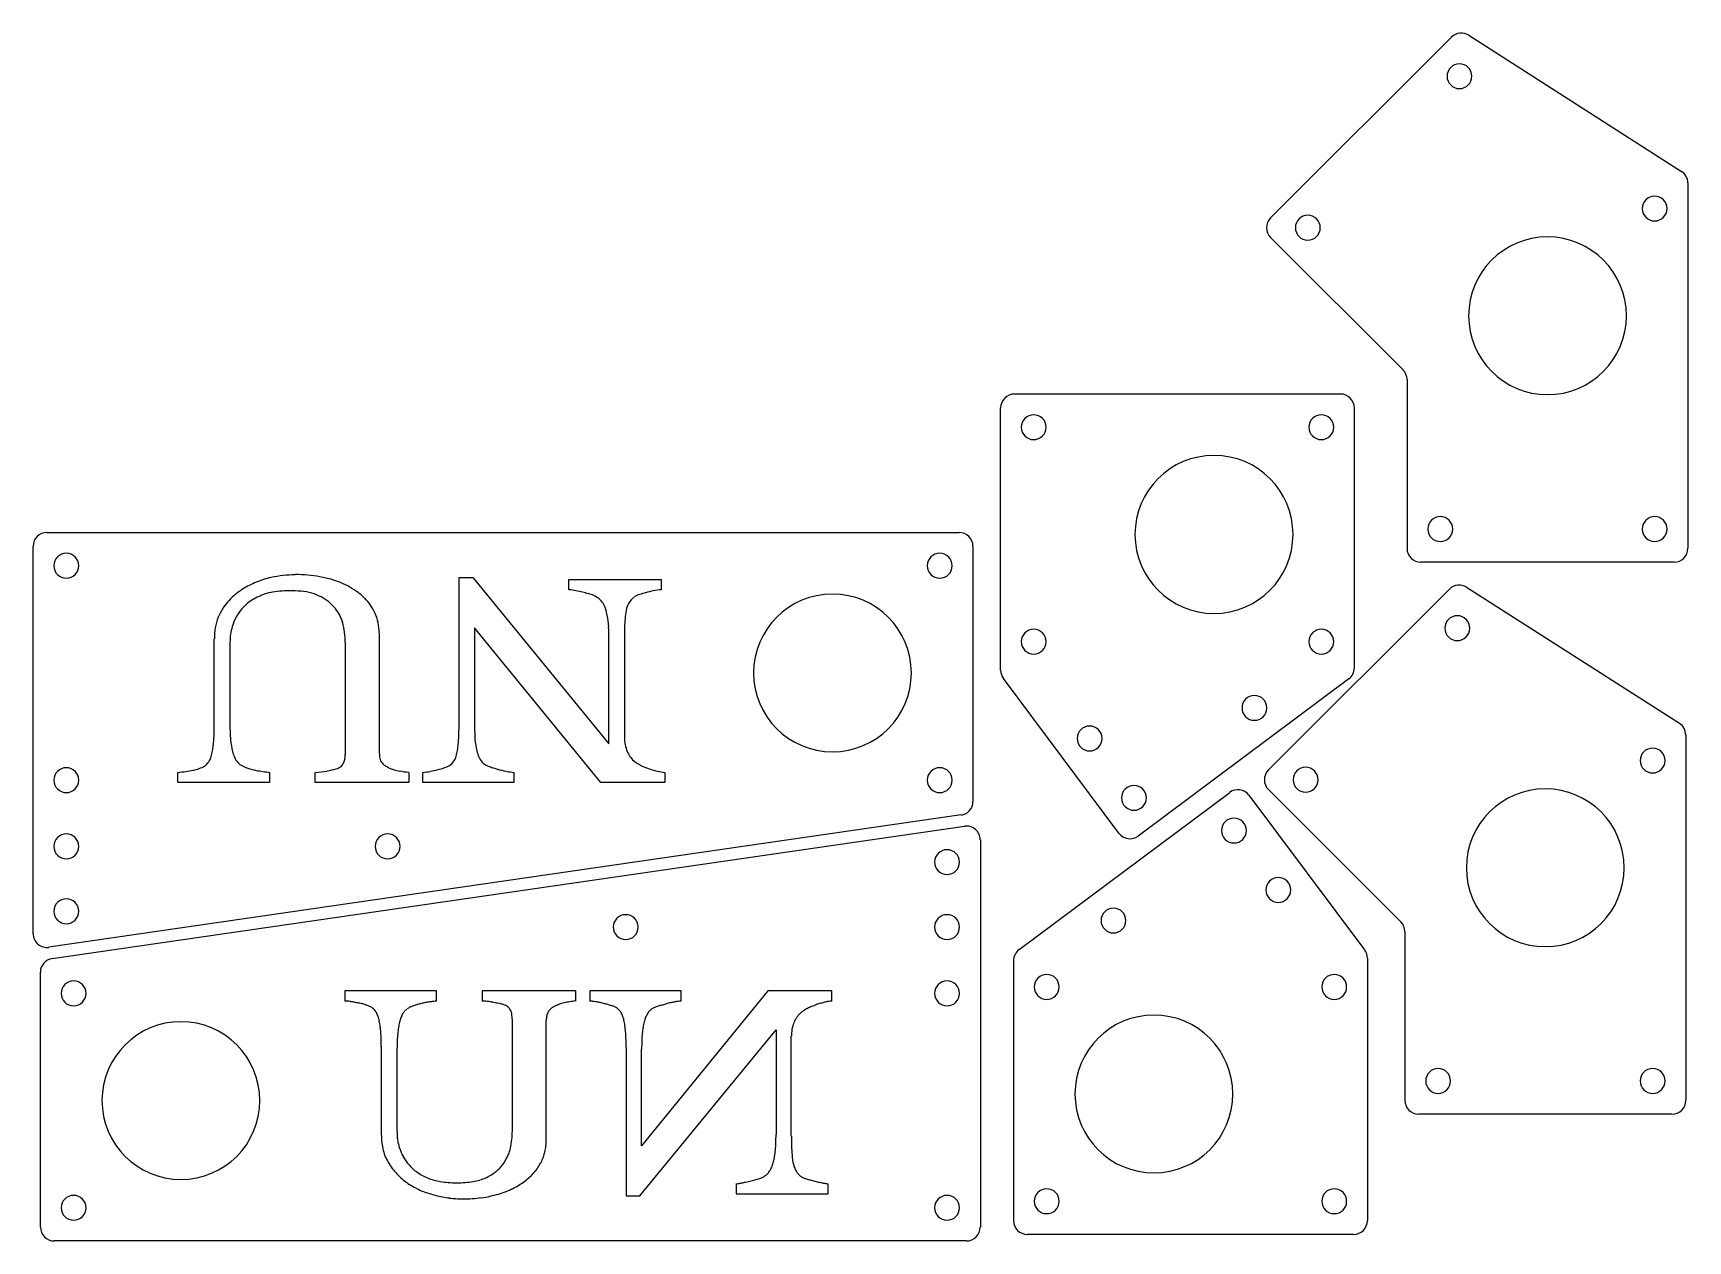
# Model space of a CAD drawing. Header units: inches. Extents: x 0.3 to 12.1, y 0.1 to 8.7.
import ezdxf

# ---------------------------------------------------------------- set-up
doc = ezdxf.new("R2010")
doc.units = ezdxf.units.IN
doc.layers.get('0').update_dxf_attribs({"linetype": 'CONTINUOUS'})
doc.layers.add('3', color=7, linetype='CONTINUOUS')

msp = doc.modelspace()

# ---------------------------------------------------------------- linework, layer by layer
at = {"color": 0, "linetype": 'CONTINUOUS'}
for centre, radius, start, end in [((10.003, 6.236), 0.0984, 0, 45), ((9.628, 4.182), 0.0984, 306.7411, 360), ((1.894, 3.607), 0.156, 195.3963, 211.4441), ((2.439, 3.576), 0.12, 288.2868, 305.8424), ((9.721, 2.113), 0.0984, 360, 36.7411), ((2.673, 1.68), 0.1, 27.4265, 42.0865), ((4.05, 1.695), 0.0736, 140.5261, 151.6155), ((5.886, 0.714), 0.185, 237.3838, 241.8583)]:
    msp.add_arc(centre, radius, start, end, dxfattribs=at)
at = {"layer": '3', "color": 3, "linetype": 'CONTINUOUS'}
for p, q in [((9.13, 7.388), (10.419, 8.676)), ((10.541, 8.69), (12.056, 7.72)), ((12.102, 7.637), (12.102, 5.034)), ((10.073, 6.306), (9.13, 7.249)), ((9.628, 6.133), (7.306, 6.133)), ((10.102, 6.236), (10.102, 5.034)), ((7.207, 4.166), (7.207, 6.035)), ((9.727, 4.182), (9.727, 6.035)), ((0.416, 5.146), (6.912, 5.146)), ((0.317, 2.288), (0.317, 5.048)), ((7.01, 5.048), (7.01, 3.231)), ((12.003, 4.935), (10.2, 4.935)), ((3.352, 3.767), (3.352, 4.826)), ((3.352, 4.826), (3.45, 4.826)), ((3.45, 4.826), (4.418, 3.642)), ((4.133, 4.739), (4.133, 4.811)), ((4.133, 4.811), (4.789, 4.811)), ((4.789, 4.811), (4.789, 4.739)), ((9.115, 3.455), (10.403, 4.743)), ((10.526, 4.757), (12.041, 3.787)), ((1.608, 3.76), (1.608, 4.388)), ((1.719, 4.366), (1.719, 3.773)), ((2.541, 3.565), (2.541, 4.364)), ((2.783, 4.43), (2.783, 3.575)), ((4.36, 3.365), (3.461, 4.468)), ((3.461, 4.468), (3.461, 3.78)), ((4.418, 3.642), (4.418, 4.388)), ((4.528, 4.399), (4.528, 3.687)), ((8.05, 3.004), (7.227, 4.107)), ((9.687, 4.104), (8.188, 2.984)), ((12.086, 3.704), (12.086, 1.101)), ((1.349, 3.365), (1.349, 3.437)), ((2.002, 3.437), (2.002, 3.365)), ((2.327, 3.365), (2.327, 3.437)), ((2.993, 3.437), (2.993, 3.365)), ((3.093, 3.365), (3.093, 3.437)), ((3.742, 3.437), (3.742, 3.365)), ((4.816, 3.437), (4.816, 3.365)), ((2.002, 3.365), (1.349, 3.365)), ((2.993, 3.365), (2.327, 3.365)), ((3.742, 3.365), (3.093, 3.365)), ((4.816, 3.365), (4.36, 3.365)), ((10.058, 2.373), (9.115, 3.316)), ((7.339, 2.175), (8.839, 3.295)), ((8.976, 3.275), (9.799, 2.172)), ((6.926, 3.134), (0.43, 2.191)), ((0.454, 2.111), (6.95, 3.054)), ((7.063, 2.957), (7.063, 0.197)), ((10.086, 2.303), (10.086, 1.101)), ((0.37, 0.197), (0.37, 2.014)), ((7.299, 2.096), (7.299, 0.244)), ((9.819, 2.113), (9.819, 0.244)), ((3.191, 1.88), (2.538, 1.88)), ((2.538, 1.88), (2.538, 1.808)), ((3.191, 1.808), (3.191, 1.88)), ((4.182, 1.88), (3.516, 1.88)), ((3.516, 1.88), (3.516, 1.808)), ((4.182, 1.808), (4.182, 1.88)), ((4.932, 1.88), (4.282, 1.88)), ((4.282, 1.88), (4.282, 1.808)), ((5.549, 1.88), (4.65, 0.777)), ((4.932, 1.808), (4.932, 1.88)), ((6.006, 1.88), (5.549, 1.88)), ((6.006, 1.808), (6.006, 1.88)), ((3.73, 1.68), (3.73, 0.881)), ((3.972, 0.815), (3.972, 1.67)), ((4.639, 0.42), (5.608, 1.603)), ((5.608, 1.603), (5.608, 0.857)), ((5.717, 0.846), (5.717, 1.558)), ((2.797, 1.486), (2.797, 0.857)), ((2.909, 0.879), (2.909, 1.472)), ((4.541, 1.478), (4.541, 0.42)), ((4.65, 0.777), (4.65, 1.465)), ((11.988, 1.002), (10.185, 1.002)), ((5.323, 0.506), (5.323, 0.434)), ((5.979, 0.434), (5.979, 0.506)), ((4.541, 0.42), (4.639, 0.42)), ((5.323, 0.434), (5.979, 0.434)), ((7.398, 0.146), (9.721, 0.146)), ((6.964, 0.099), (0.468, 0.099))]:
    msp.add_line(p, q, dxfattribs=at)
for centre, radius, start, end in [((10.488, 8.607), 0.0984, 57.3828, 135), ((10.475, 8.398), 0.0886, 360, 180), ((10.475, 8.398), 0.0886, 180, 360), ((12.003, 7.637), 0.0984, 360, 57.3828), ((11.865, 7.455), 0.0886, 360, 180), ((11.865, 7.455), 0.0886, 180, 360), ((9.2, 7.318), 0.0984, 135, 225), ((9.395, 7.318), 0.0886, 360, 180), ((9.395, 7.318), 0.0886, 180, 360), ((11.102, 6.691), 0.562, 360, 180), ((11.102, 6.691), 0.562, 180, 360), ((7.306, 6.035), 0.0984, 90, 180), ((9.628, 6.035), 0.0984, 0, 90), ((7.443, 5.897), 0.0886, 360, 180), ((7.443, 5.897), 0.0886, 180, 360), ((9.491, 5.897), 0.0886, 360, 180), ((9.491, 5.897), 0.0886, 180, 360), ((8.727, 5.133), 0.563, 360, 180), ((10.338, 5.171), 0.0886, 360, 180), ((11.865, 5.171), 0.0886, 360, 180), ((0.416, 5.048), 0.0984, 90, 180), ((6.912, 5.048), 0.0984, 360, 90), ((8.727, 5.133), 0.563, 180, 360), ((10.338, 5.171), 0.0886, 180, 360), ((11.865, 5.171), 0.0886, 180, 360), ((0.554, 4.91), 0.0886, 360, 180), ((6.774, 4.91), 0.0886, 360, 180), ((10.2, 5.034), 0.0984, 180, 270), ((12.003, 5.034), 0.0984, 270, 360), ((0.554, 4.91), 0.0886, 180, 360), ((2.182, 4.099), 0.746, 96.4821, 103.1555), ((2.216, 3.626), 1.22, 91.4654, 95.5449), ((2.166, 3.18), 1.667, 86.3132, 89.3389), ((2.214, 4.034), 0.811, 79.6131, 85.8365), ((2.222, 4.077), 0.767, 73.0356, 79.6087), ((6.774, 4.91), 0.0886, 180, 360), ((2.187, 4.168), 0.688, 123.3417, 128.5507), ((2.301, 3.897), 0.979, 113.7375, 120.2086), ((2.152, 4.189), 0.652, 102.374, 112.0989), ((2.098, 4.307), 0.422, 102.7811, 112.3192), ((2.117, 4.221), 0.509, 94.8823, 102.7838), ((2.161, 3.6), 1.132, 90.869, 94.4219), ((2.127, 3.551), 1.181, 85.2818, 89.1607), ((2.187, 4.298), 0.432, 74.5126, 85.1241), ((2.203, 4.368), 0.36, 63.0863, 73.8787), ((2.231, 4.108), 0.735, 67.6292, 73.018), ((2.315, 4.304), 0.522, 60.3767, 67.9758), ((2.158, 4.061), 0.811, 54.3019, 59.1895), ((2.202, 4.183), 0.687, 46.0709, 51.3419), ((3.984, 3.586), 1.163, 80.1849, 82.6212), ((4.027, 3.891), 0.855, 76.2015, 79.5186), ((3.899, 3.339), 1.421, 74.7972, 76.4903), ((4.776, 4.298), 0.43, 102.9768, 108.8617), ((4.965, 3.64), 1.115, 101.9631, 104.8514), ((4.901, 3.843), 0.903, 97.0874, 100.6523), ((10.473, 4.674), 0.0984, 57.3828, 135), ((1.988, 4.4), 0.38, 145.6569, 157.6739), ((2.051, 4.355), 0.457, 137.6435, 145.4864), ((2.03, 4.38), 0.425, 129.7612, 138.1955), ((2.203, 4.281), 0.513, 141.1596, 149.1857), ((2.144, 4.298), 0.457, 131.3254, 138.244), ((2.04, 4.402), 0.31, 119.3236, 129.5384), ((2.101, 4.305), 0.424, 112.5978, 120.0509), ((2.232, 4.418), 0.303, 50.8271, 63.6946), ((2.101, 4.283), 0.49, 41.0455, 48.9705), ((2.087, 4.328), 0.473, 28.9312, 35.7324), ((2.429, 4.427), 0.354, 34.8873, 45.1417), ((2.413, 4.416), 0.373, 25.1479, 34.8525), ((4.206, 4.45), 0.269, 66.9983, 75.9615), ((4.182, 4.428), 0.298, 56.3678, 64.4085), ((4.182, 4.506), 0.237, 35.0618, 45.8338), ((4.231, 4.552), 0.172, 17.0622, 32.0495), ((4.055, 4.492), 0.357, 10.7007, 17.8888), ((4.709, 4.562), 0.171, 151.1496, 170.2756), ((4.74, 4.524), 0.217, 131.4555, 146.4746), ((4.779, 4.338), 0.394, 111.1231, 117.5342), ((6.01, 4.146), 0.562, 360, 180), ((1.961, 4.41), 0.351, 157.6435, 170.6395), ((2.046, 4.387), 0.323, 151.1157, 163.8493), ((2.242, 4.423), 0.292, 16.31, 27.3473), ((2.126, 4.388), 0.412, 6.6234, 16.5585), ((2.465, 4.438), 0.317, 12.1641, 25.6545), ((2.259, 4.411), 0.524, 2.1622, 10.3077), ((3.782, 4.443), 0.635, 2.7574, 10.4798), ((6.223, 4.406), 1.695, 175.6857, 180.2344), ((5.037, 4.493), 0.506, 168.8703, 175.3361), ((10.459, 4.465), 0.0886, 360, 180), ((2.272, 4.374), 0.664, 171.9215, 178.7944), ((2.329, 4.351), 0.61, 173.2893, 178.5914), ((2.076, 4.373), 0.356, 163.0535, 172.1334), ((1.627, 4.339), 0.914, 1.5587, 6.0368), ((2.422, 4.375), 1.996, 0.3714, 2.8254), ((7.443, 4.369), 0.0886, 360, 180), ((7.443, 4.369), 0.0886, 180, 360), ((9.491, 4.369), 0.0886, 360, 180), ((9.491, 4.369), 0.0886, 180, 360), ((10.459, 4.465), 0.0886, 180, 360), ((6.01, 4.146), 0.562, 180, 360), ((7.306, 4.166), 0.0984, 180, 216.7411), ((9.015, 3.897), 0.0886, 360, 180), ((9.015, 3.897), 0.0886, 180, 360), ((3.343, 3.787), 1.624, 180.5047, 183.4382), ((5.293, 3.786), 1.832, 180.1937, 182.8322), ((11.988, 3.704), 0.0984, 0, 57.3828), ((0.106, 3.774), 1.502, 354.5377, 359.4638), ((2.323, 3.727), 0.602, 183.5739, 191.4907), ((1.624, 3.783), 1.727, 355.0924, 359.4644), ((4.073, 3.725), 0.611, 182.8213, 190.7361), ((4.901, 3.699), 0.373, 181.7731, 189.6882), ((7.841, 3.679), 0.0886, 360, 180), ((7.841, 3.679), 0.0886, 180, 360), ((1.454, 3.587), 0.137, 326.9925, 344.258), ((1.253, 3.653), 0.348, 342.7796, 349.5486), ((1.063, 3.688), 0.541, 349.572, 353.9217), ((2.186, 3.702), 0.463, 191.8502, 197.2406), ((2.424, 3.552), 0.115, 337.441, 351.8713), ((2.229, 3.578), 0.312, 352.1491, 357.4723), ((2.976, 3.578), 0.193, 180.9296, 191.8316), ((2.871, 3.558), 0.0868, 193.1223, 217.458), ((3.201, 3.589), 0.134, 326.1732, 344.2171), ((3.021, 3.649), 0.324, 342.7992, 350.2287), ((2.797, 3.687), 0.551, 350.2672, 354.6307), ((3.88, 3.692), 0.415, 191.1221, 197.2296), ((3.638, 3.612), 0.16, 195.6847, 211.5254), ((4.781, 3.687), 0.253, 191.765, 203.4431), ((4.72, 3.655), 0.185, 201.5957, 214.1586), ((4.759, 3.695), 0.24, 216.9986, 226.6534), ((11.85, 3.522), 0.0886, 360, 180), ((0.554, 3.382), 0.0886, 360, 180), ((1.212, 4.903), 1.472, 275.3414, 277.5016), ((1.311, 4.12), 0.683, 277.8087, 282.4657), ((1.394, 3.761), 0.315, 281.8395, 289.7828), ((1.348, 3.852), 0.416, 291.4864, 297.4941), ((1.431, 3.617), 0.173, 309.2437, 322.8133), ((1.91, 3.633), 0.184, 215.7999, 229.302), ((2.025, 3.927), 0.493, 241.5988, 248.7654), ((1.974, 3.834), 0.388, 250.8685, 259.9959), ((2.225, 5.194), 1.771, 259.6453, 262.7842), ((2.237, 4.526), 1.093, 274.7033, 279.1651), ((2.212, 4.522), 1.092, 280.5022, 284.0092), ((2.459, 3.537), 0.0768, 310.3323, 337.8175), ((2.879, 3.567), 0.0982, 219.1656, 236.0206), ((2.984, 3.724), 0.287, 236.0396, 241.7917), ((3.017, 3.846), 0.411, 245.8327, 251.6383), ((2.98, 3.766), 0.323, 253.3318, 260.7285), ((3.175, 4.914), 1.487, 260.4417, 262.9627), ((2.983, 4.439), 1.008, 276.2657, 279.4008), ((3.009, 4.205), 0.772, 280.2922, 284.3876), ((3.097, 3.895), 0.45, 283.3498, 288.8676), ((3.062, 3.957), 0.52, 290.3466, 295.1139), ((3.177, 3.621), 0.172, 307.9757, 321.9245), ((3.663, 3.643), 0.198, 215.4771, 228.1952), ((3.809, 4.063), 0.632, 243.9132, 249.5088), ((3.784, 4.054), 0.615, 251.37, 257.1324), ((3.839, 4.208), 0.777, 255.6685, 259.2463), ((3.829, 4.24), 0.807, 260.3802, 263.8257), ((4.891, 3.928), 0.504, 233.952, 241.5816), ((4.851, 3.896), 0.457, 244.0473, 252.4782), ((4.878, 3.925), 0.493, 250.5161, 256.6498), ((4.875, 3.985), 0.551, 258.3983, 263.8862), ((6.774, 3.382), 0.0886, 360, 180), ((9.184, 3.385), 0.0984, 135, 225), ((9.379, 3.385), 0.0886, 360, 180), ((11.85, 3.522), 0.0886, 180, 360), ((0.554, 3.382), 0.0886, 180, 360), ((6.774, 3.382), 0.0886, 180, 360), ((8.157, 3.256), 0.0886, 360, 180), ((8.897, 3.216), 0.0984, 36.7411, 126.7411), ((9.379, 3.385), 0.0886, 180, 360), ((11.086, 2.758), 0.562, 360, 180), ((6.912, 3.231), 0.0984, 278.2589, 360), ((8.157, 3.256), 0.0886, 180, 360), ((8.869, 3.023), 0.0886, 360, 180), ((0.554, 2.91), 0.0886, 360, 180), ((2.842, 2.91), 0.0886, 360, 180), ((6.964, 2.957), 0.0984, 0, 98.2589), ((8.129, 3.063), 0.0984, 216.7411, 306.7411), ((8.869, 3.023), 0.0886, 180, 360), ((0.554, 2.91), 0.0886, 180, 360), ((2.842, 2.91), 0.0886, 180, 360), ((6.826, 2.798), 0.0886, 360, 180), ((6.826, 2.798), 0.0886, 180, 360), ((11.086, 2.758), 0.562, 180, 360), ((9.185, 2.6), 0.0886, 360, 180), ((9.185, 2.6), 0.0886, 180, 360), ((0.554, 2.448), 0.0886, 360, 180), ((0.554, 2.448), 0.0886, 180, 360), ((4.538, 2.335), 0.0886, 360, 180), ((6.826, 2.335), 0.0886, 360, 180), ((8.011, 2.382), 0.0886, 360, 180), ((8.011, 2.382), 0.0886, 180, 360), ((9.988, 2.303), 0.0984, 0, 45), ((0.416, 2.288), 0.0984, 180, 278.2589), ((4.538, 2.335), 0.0886, 180, 360), ((6.826, 2.335), 0.0886, 180, 360), ((7.398, 2.096), 0.0984, 126.7411, 180), ((0.468, 2.014), 0.0984, 98.2589, 180), ((0.606, 1.863), 0.0886, 360, 180), ((6.826, 1.863), 0.0886, 360, 180), ((7.536, 1.909), 0.0886, 360, 180), ((7.536, 1.909), 0.0886, 180, 360), ((9.583, 1.909), 0.0886, 360, 180), ((9.583, 1.909), 0.0886, 180, 360), ((0.606, 1.863), 0.0886, 180, 360), ((2.508, 1.267), 0.542, 84.8828, 86.7476), ((2.505, 1.307), 0.503, 81.8113, 84.2268), ((2.391, 0.44), 1.377, 81.205, 82.2608), ((2.456, 0.872), 0.939, 79.3056, 81.072), ((2.545, 1.325), 0.478, 76.1014, 79.6516), ((2.566, 1.423), 0.378, 71.4888, 75.6309), ((2.613, 1.556), 0.237, 66.0451, 72.1601), ((2.576, 1.489), 0.313, 60.6172, 64.8146), ((3.111, 1.537), 0.252, 109.6263, 115.8224), ((3.164, 1.404), 0.395, 105.9833, 110.3732), ((3.187, 1.307), 0.494, 101.577, 105.4147), ((3.434, 0.143), 1.685, 100.7518, 101.8681), ((3.282, 0.965), 0.849, 99.1605, 101.0583), ((3.228, 1.29), 0.519, 96.2105, 98.9127), ((3.286, 0.724), 1.088, 94.9997, 96.0554), ((3.483, 1.159), 0.65, 85.6302, 87.1271), ((3.492, 1.321), 0.488, 82.9918, 85.1961), ((3.443, 0.896), 0.916, 81.8489, 83.1895), ((3.469, 1.076), 0.734, 80.0649, 81.8801), ((3.029, -1.337), 3.186, 79.3463, 79.7504), ((3.512, 1.188), 0.615, 78.2809, 80.0916), ((3.555, 1.419), 0.38, 75.0977, 77.5599), ((3.178, -0.019), 1.868, 74.8642, 75.273), ((3.597, 1.592), 0.203, 64.7912, 70.1684), ((3.648, 1.702), 0.0823, 52.318, 64.2804), ((4.157, 1.544), 0.259, 117.447, 122.0431), ((4.196, 1.43), 0.378, 109.4737, 114.6628), ((4.17, 1.472), 0.331, 100.5208, 107.6964), ((4.253, 1.105), 0.707, 98.3562, 101.6602), ((4.282, 0.835), 0.979, 95.8938, 97.7919), ((4.248, 1.301), 0.508, 84.1719, 86.1869), ((4.263, 1.475), 0.333, 79.7926, 83.6362), ((4.169, 0.954), 0.863, 77.9852, 79.7565), ((4.028, 0.247), 1.584, 77.2006, 78.3366), ((4.247, 1.207), 0.599, 74.2706, 77.2778), ((4.221, 1.132), 0.678, 71.5986, 73.858), ((4.366, 1.556), 0.231, 67.0476, 72.6118), ((4.353, 1.542), 0.248, 61.3313, 65.5389), ((4.847, 1.525), 0.258, 109.3875, 114.9456), ((4.953, 1.242), 0.561, 106.9095, 109.9607), ((5.047, 0.917), 0.898, 104.4045, 106.6058), ((5.1, 0.747), 1.077, 103.0269, 104.874), ((5.025, 1.053), 0.761, 100.5123, 102.7551), ((4.97, 1.365), 0.445, 97.5854, 100.8628), ((4.982, 1.225), 0.585, 94.9324, 96.9614), ((6.011, 1.406), 0.393, 112.5, 117.2611), ((6.081, 1.247), 0.566, 109.307, 112.8687), ((6.15, 1.038), 0.787, 106.5035, 109.0133), ((6.075, 1.311), 0.503, 103.6476, 107.1439), ((6.022, 1.519), 0.289, 97.9331, 103.2505), ((6.057, 1.244), 0.566, 95.1604, 97.5202), ((6.826, 1.863), 0.0886, 180, 360), ((1.37, 1.099), 0.562, 360, 180), ((2.648, 1.648), 0.14, 44.7895, 54.2397), ((2.6, 1.639), 0.184, 18.9513, 28.3084), ((2.513, 1.61), 0.276, 11.4627, 18.6749), ((2.304, 1.565), 0.489, 7.1689, 11.7561), ((3.394, 1.541), 0.481, 165.9855, 170.6575), ((3.235, 1.581), 0.317, 159.8236, 166.0242), ((3.12, 1.623), 0.195, 151.4086, 159.9832), ((3.038, 1.669), 0.101, 137.7011, 151.9127), ((3.067, 1.634), 0.146, 126.7357, 135.3198), ((3.151, 1.472), 0.328, 117.1009, 121.3973), ((3.657, 1.715), 0.0658, 37.9828, 52.0186), ((3.649, 1.71), 0.0757, 25.5904, 37.4192), ((3.615, 1.693), 0.114, 9.8373, 25.533), ((3.46, 1.67), 0.27, 2.2216, 9.1249), ((4.164, 1.668), 0.192, 169.4655, 179.3372), ((4.072, 1.682), 0.0992, 151.0887, 167.7005), ((4.061, 1.683), 0.0894, 128.7594, 139.0796), ((4.104, 1.635), 0.154, 123.0368, 129.9024), ((4.382, 1.633), 0.156, 45.5165, 54.4859), ((4.417, 1.674), 0.102, 28.3086, 43.2005), ((4.358, 1.642), 0.169, 18.5394, 28.7203), ((4.266, 1.611), 0.266, 11.105, 18.5283), ((4.058, 1.569), 0.478, 6.5008, 11.1832), ((5.077, 1.553), 0.422, 165.4584, 170.6658), ((4.931, 1.592), 0.271, 158.5823, 165.4995), ((4.877, 1.612), 0.213, 150.8449, 158.38), ((4.78, 1.668), 0.101, 138.3579, 151.9947), ((4.799, 1.643), 0.132, 126.3001, 135.5293), ((4.882, 1.465), 0.327, 116.0899, 119.7051), ((5.971, 1.557), 0.254, 158.134, 169.1448), ((5.969, 1.563), 0.25, 153.6317, 159.1686), ((5.912, 1.59), 0.187, 146.3209, 153.2453), ((5.874, 1.617), 0.14, 138.1103, 146.7535), ((5.929, 1.56), 0.219, 131.483, 136.8072), ((6.085, 1.334), 0.493, 124.4724, 127.6489), ((5.953, 1.52), 0.265, 117.4914, 123.8638), ((8.299, 1.146), 0.562, 360, 180), ((1.859, 1.512), 0.938, 4.3929, 7.0285), ((1.669, 1.488), 1.129, 2.4851, 4.8642), ((1.313, 1.486), 1.484, 359.9771, 1.9488), ((3.76, 1.495), 0.85, 174.5748, 177.8644), ((3.555, 1.513), 0.644, 170.5245, 174.4697), ((3.514, 1.506), 1.026, 4.1253, 6.5691), ((3.318, 1.485), 1.223, 2.1741, 4.4396), ((5.539, 1.496), 0.888, 174.7831, 178.1527), ((5.273, 1.52), 0.62, 170.551, 174.7273), ((6.085, 1.548), 0.368, 171.0968, 178.4205), ((5.18, 1.445), 2.271, 177.954, 179.3183), ((2.724, 1.476), 1.817, 0.0851, 1.7631), ((7.028, 1.452), 2.377, 178.2496, 179.6823), ((10.323, 1.239), 0.0886, 360, 180), ((11.85, 1.239), 0.0886, 360, 180), ((10.323, 1.239), 0.0886, 180, 360), ((11.85, 1.239), 0.0886, 180, 360), ((1.37, 1.099), 0.562, 180, 360), ((8.299, 1.146), 0.562, 180, 360), ((10.185, 1.101), 0.0984, 180, 270), ((11.988, 1.101), 0.0984, 270, 0), ((3.512, 0.87), 0.715, 181.0214, 185.7109), ((3.454, 0.883), 0.545, 180.3896, 183.6157), ((3.261, 0.876), 0.353, 184.3984, 189.3518), ((2.769, 0.907), 0.962, 354.926, 358.4865), ((3.495, 0.866), 2.113, 358.1583, 359.7586), ((10.949, 0.862), 5.232, 180.1735, 180.5472), ((3.172, 0.841), 0.374, 186.5608, 195.007), ((3.168, 0.839), 0.37, 194.8809, 203.1544), ((3.318, 0.882), 0.41, 188.9838, 193.3259), ((3.274, 0.873), 0.365, 193.4915, 198.3998), ((3.267, 0.87), 0.357, 198.3075, 203.4362), ((3.226, 0.852), 0.312, 203.4271, 209.3635), ((3.425, 0.824), 0.298, 334.8524, 341.1256), ((3.373, 0.841), 0.353, 341.3053, 346.5972), ((3.269, 0.867), 0.46, 346.4933, 354.3913), ((3.629, 0.818), 0.344, 339.3444, 346.0919), ((3.668, 0.807), 0.303, 346.3432, 353.9244), ((3.346, 0.835), 0.626, 354.4989, 358.1964), ((4.947, 0.802), 0.659, 351.214, 355.1441), ((4.602, 0.834), 1.006, 354.9624, 357.9148), ((7.073, 0.823), 1.355, 180.5024, 181.836), ((7.725, 0.854), 2.009, 182.1096, 182.9428), ((6.718, 0.794), 0.999, 182.4992, 184.0153), ((6.781, 0.809), 1.063, 184.5558, 185.8333), ((3.161, 0.837), 0.361, 203.2656, 211.5487), ((3.21, 0.868), 0.42, 211.6749, 218.7368), ((3.263, 0.909), 0.486, 218.586, 224.6408), ((3.229, 0.855), 0.317, 209.5171, 215.6487), ((3.528, 1.075), 0.688, 216.0514, 218.9573), ((3.341, 0.948), 0.463, 221.2671, 226.0053), ((3.21, 0.82), 0.28, 227.0877, 235.2064), ((3.27, 0.904), 0.383, 235.0184, 241.223), ((3.389, 0.881), 0.365, 301.0352, 307.0572), ((3.446, 0.803), 0.269, 307.29, 315.1455), ((3.271, 0.968), 0.509, 315.8921, 319.9301), ((3.224, 0.957), 0.539, 324.0018, 327.6149), ((3.437, 0.818), 0.284, 328.2806, 334.9163), ((3.587, 0.846), 0.396, 319.1491, 325.4002), ((3.645, 0.804), 0.323, 325.7811, 333.2871), ((3.599, 0.827), 0.376, 333.3281, 339.6505), ((5.453, 0.667), 0.13, 320.7127, 332.1707), ((5.369, 0.717), 0.228, 330.9277, 338.2192), ((5.344, 0.725), 0.254, 338.8108, 346.214), ((5.183, 0.766), 0.42, 345.9805, 351.1455), ((6.222, 0.746), 0.501, 185.1189, 187.5616), ((6.081, 0.731), 0.36, 188.2732, 191.292), ((6.047, 0.722), 0.325, 190.7664, 193.6348), ((5.931, 0.694), 0.205, 193.8782, 201.9063), ((5.891, 0.677), 0.161, 201.6317, 211.0856), ((5.851, 0.653), 0.115, 211.0651, 223.4689), ((3.212, 0.857), 0.414, 224.4497, 231.6105), ((3.389, 1.098), 0.713, 232.5103, 236.7399), ((3.499, 1.331), 0.969, 238.817, 241.8702), ((3.317, 1.005), 0.596, 242.5716, 247.5098), ((3.286, 0.932), 0.416, 241.1211, 247.2375), ((3.282, 0.921), 0.404, 247.2329, 253.9166), ((3.296, 0.975), 0.46, 254.1051, 260.4163), ((3.315, 1.083), 0.569, 260.2908, 265.8471), ((3.351, 1.699), 1.186, 266.289, 269.1632), ((3.319, 1.727), 1.214, 270.6896, 273.6402), ((3.356, 1.081), 0.567, 274.0717, 279.6847), ((3.383, 0.927), 0.411, 279.4835, 286.4323), ((3.412, 0.828), 0.307, 286.5848, 294.8531), ((3.385, 0.879), 0.365, 295.2878, 301.6432), ((3.455, 1.046), 0.638, 291.1856, 296.0466), ((3.519, 0.918), 0.494, 295.8509, 301.7911), ((3.342, 1.183), 0.813, 302.5842, 306.0458), ((3.443, 1.009), 0.613, 307.9655, 312.3208), ((3.583, 0.844), 0.397, 313.3684, 319.7697), ((5.301, 0.837), 0.332, 273.7624, 276.6267), ((5.296, 0.826), 0.321, 277.7687, 282.0078), ((4.817, 3.244), 2.786, 281.3046, 281.9398), ((5.114, 1.842), 1.353, 281.8985, 283.5096), ((5.265, 1.219), 0.712, 283.4366, 286.5094), ((5.346, 0.945), 0.426, 286.5139, 290.8399), ((5.445, 0.691), 0.154, 290.0899, 299.5956), ((5.418, 0.724), 0.196, 301.4916, 307.2699), ((5.428, 0.697), 0.169, 310.2491, 318.2824), ((5.906, 0.713), 0.196, 225.0221, 232.1315), ((5.865, 0.683), 0.148, 243.4238, 251.4289), ((5.972, 0.986), 0.469, 250.7806, 254.0772), ((6.148, 1.608), 1.115, 254.1258, 255.8718), ((6.175, 1.679), 1.191, 255.4813, 257.1387), ((6.096, 1.352), 0.854, 257.3917, 259.3166), ((6.018, 0.921), 0.416, 258.9211, 262.1545), ((6.025, 1.02), 0.516, 262.8176, 264.8055), ((0.606, 0.335), 0.0886, 360, 180), ((3.345, 1.062), 0.659, 247.2125, 251.6181), ((3.345, 1.071), 0.667, 251.8452, 256.1969), ((3.386, 1.234), 0.835, 256.1093, 259.5286), ((3.394, 1.276), 0.878, 259.4994, 262.6606), ((3.371, 1.086), 0.687, 262.5201, 266.4244), ((3.388, 1.526), 1.127, 266.9552, 269.2801), ((3.353, 2.222), 1.824, 270.6574, 272.8563), ((3.395, 1.283), 0.883, 273.2007, 277.522), ((3.408, 1.188), 0.788, 277.4856, 282.0787), ((3.411, 1.167), 0.766, 282.1778, 286.6859), ((3.426, 1.123), 0.72, 286.5682, 291.1178), ((6.826, 0.335), 0.0886, 360, 180), ((7.536, 0.382), 0.0886, 360, 180), ((7.536, 0.382), 0.0886, 180, 360), ((9.583, 0.382), 0.0886, 360, 180), ((9.583, 0.382), 0.0886, 180, 360), ((0.606, 0.335), 0.0886, 180, 360), ((6.826, 0.335), 0.0886, 180, 360), ((7.398, 0.244), 0.0984, 180, 270), ((9.721, 0.244), 0.0984, 270, 0), ((0.468, 0.197), 0.0984, 180, 270), ((6.964, 0.197), 0.0984, 270, 0)]:
    msp.add_arc(centre, radius, start, end, dxfattribs=at)

doc.saveas('drawing.dxf')
